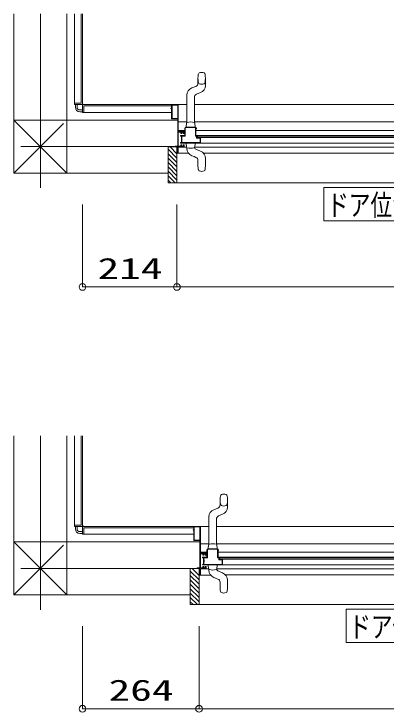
# Model space of a CAD drawing. Units: millimetres on the paper. Extents: x -305 to 305, y -152 to 152.
# Drawn here: x -66.8 to -33.1, y -71.8 to -8.7 of the extents above; entities that cross this region are included whole.
import ezdxf
from ezdxf.enums import TextEntityAlignment as Align

# ---------------------------------------------------------------- set-up
doc = ezdxf.new("R2010")
doc.units = ezdxf.units.MM
doc.linetypes.add('LONG_CHAIN', pattern=[21, 18, -1, 1, -1])
doc.layers.add('0-0_0', color=7, linetype='Continuous', lineweight=9)
doc.layers.add('0-1_VIEW0001', color=7, linetype='Continuous', lineweight=9)
doc.styles.add('ＭＳ ゴシック', font='')
doc.styles.get('ＭＳ ゴシック').set_extended_font_data('MS Gothic')

# ---------------------------------------------------------------- blocks, each defined once
blk = doc.blocks.new('_ORIGIN')
at = {"layer": '0-0_0'}
blk.add_line((0, 0), (-1, 0), dxfattribs=at)
blk.add_circle((0, 0), 0.5, dxfattribs=at)

msp = doc.modelspace()

# ---------------------------------------------------------------- linework, layer by layer
at = {"layer": '0-1_VIEW0001'}
for p, q in [((-66.816, -8.693), (-66.816, -23.093)), ((-62.016, -8.693), (-62.016, -23.094)), ((-61.336, -8.693), (-61.336, -16.894)), ((-60.736, -8.693), (-60.736, -16.774)), ((-60.616, -8.693), (-60.616, -16.874)), ((-60.616, -8.693), (-60.616, -16.775)), ((-50.157, -14.515), (-50.157, -14.964)), ((-49.477, -14.515), (-49.477, -15.154)), ((-50.714, -15.388), (-50.346, -15.243)), ((-51.157, -18.518), (-51.157, -16.039)), ((-50.477, -18.519), (-50.477, -16.23)), ((-50.287, -15.951), (-49.919, -15.805)), ((-60.736, -16.774), (-61.336, -16.774)), ((-60.636, -16.894), (-61.336, -16.894)), ((-61.256, -17.135), (-61.256, -16.894)), ((-61.096, -17.135), (-61.096, -16.894)), ((-60.616, -16.914), (-60.616, -17.614)), ((-60.596, -16.894), (-51.157, -16.894)), ((-51.157, -16.894), (-60.497, -16.894)), ((-60.496, -17.014), (-52.536, -17.014)), ((-60.496, -17.014), (-60.496, -17.614)), ((-52.536, -17.214), (-52.536, -16.894)), ((-52.536, -16.894), (-51.936, -16.894)), ((-52.5, -18.138), (-52.5, -16.93)), ((-52.5, -16.93), (-51.976, -16.93)), ((-51.976, -16.93), (-51.976, -18.138)), ((-51.936, -16.894), (-51.936, -19.334)), ((-51.916, -16.894), (-51.157, -16.894)), ((-50.477, -16.894), (-10.576, -16.894)), ((-10.616, -16.894), (-50.477, -16.894)), ((-21.316, -16.894), (-50.477, -16.894)), ((-60.856, -17.374), (-60.616, -17.374)), ((-60.856, -17.534), (-60.616, -17.534)), ((-60.616, -17.614), (-52.536, -17.614)), ((-52.536, -17.246), (-52.596, -17.246)), ((-62.016, -23.094), (-66.817, -18.293)), ((-51.98, -18.293), (-66.817, -18.293)), ((-51.976, -18.138), (-52.5, -18.138)), ((-51.98, -18.174), (-51.98, -20.662)), ((-62.316, -18.594), (-66.816, -23.094)), ((-51.157, -18.463), (-51.916, -18.463)), ((-51.215, -18.935), (-51.217, -18.935)), ((-51.215, -18.935), (-51.216, -18.935)), ((-51.216, -18.935), (-50.416, -18.935)), ((-21.696, -18.463), (-50.477, -18.463)), ((-50.417, -18.875), (-50.431, -18.597)), ((-50.417, -18.935), (-50.418, -18.935)), ((-50.416, -18.935), (-50.418, -18.935)), ((-50.417, -18.875), (-50.417, -18.935)), ((-50.417, -18.935), (-50.417, -18.875)), ((-51.336, -19.223), (-51.936, -19.223)), ((-51.936, -19.334), (-51.416, -19.334)), ((-51.936, -19.374), (-51.936, -20.654)), ((-51.716, -19.374), (-51.936, -19.374)), ((-51.716, -19.494), (-51.716, -19.374)), ((-51.62, -19.494), (-51.716, -19.494)), ((-51.452, -19.374), (-51.68, -19.374)), ((-51.68, -19.374), (-51.68, -19.454)), ((-51.68, -19.454), (-51.62, -19.454)), ((-51.62, -19.454), (-51.62, -19.494)), ((-51.5, -19.494), (-51.5, -19.454)), ((-51.5, -19.454), (-51.452, -19.454)), ((-51.416, -19.494), (-51.5, -19.494)), ((-51.452, -19.454), (-51.452, -19.374)), ((-51.416, -19.334), (-51.416, -19.494)), ((-51.336, -19.695), (-51.336, -19.055)), ((-51.3, -19.735), (-51.3, -19.055)), ((-51.216, -18.971), (-50.456, -18.971)), ((-50.372, -19.055), (-50.372, -19.695)), ((-50.336, -19.087), (-50.336, -19.695)), ((-20.616, -19.223), (-50.336, -19.223)), ((-50.308, -19.075), (-50.324, -19.075)), ((-50.296, -19.055), (-50.296, -19.063)), ((-51.656, -19.735), (-51.728, -19.735)), ((-51.704, -19.695), (-51.336, -19.695)), ((-51.656, -20.335), (-51.656, -19.735)), ((-51.656, -20.243), (-51.656, -19.827)), ((-51.624, -19.735), (-51.3, -19.735)), ((-51.624, -19.935), (-51.624, -19.735)), ((-51.604, -19.955), (-51.624, -19.935)), ((-51.624, -20.135), (-51.604, -20.115)), ((-51.624, -20.335), (-51.624, -20.135)), ((-51.604, -20.115), (-51.604, -19.955)), ((-50.336, -19.695), (-21.305, -19.695)), ((-50.332, -19.735), (-50.276, -19.735)), ((-50.276, -19.735), (-50.276, -19.919)), ((-50.276, -19.919), (-50.09, -19.919)), ((-20.992, -19.738), (-50.24, -19.738)), ((-50.24, -19.738), (-50.24, -19.883)), ((-50.24, -19.883), (-50.088, -19.883)), ((-50.2, -19.858), (-50.2, -19.738)), ((-50.2, -19.858), (-21.304, -19.858)), ((-50.085, -19.919), (-50.054, -19.932)), ((-50.073, -19.885), (-50.042, -19.898)), ((-50.04, -19.935), (-49.968, -19.935)), ((-50.038, -19.899), (-49.98, -19.899)), ((-49.968, -19.935), (-49.968, -20.335)), ((-49.96, -19.879), (-49.96, -19.875)), ((-49.952, -19.867), (-49.952, -19.867)), ((-49.945, -19.868), (-49.934, -19.875)), ((-49.929, -19.883), (-49.929, -20.375)), ((-52.856, -20.717), (-52.056, -20.717)), ((-52.856, -20.717), (-52.856, -23.977)), ((-52.057, -21.341), (-52.681, -20.717)), ((-52.216, -20.694), (-52.216, -20.662)), ((-52.216, -20.662), (-51.98, -20.662)), ((-51.976, -20.694), (-52.216, -20.694)), ((-52.056, -20.717), (-52.056, -23.977)), ((-51.976, -21.254), (-51.976, -20.694)), ((-51.936, -20.654), (-51.716, -20.654)), ((-51.936, -21.296), (-51.936, -20.694)), ((-51.416, -20.694), (-51.936, -20.694)), ((-51.199, -20.731), (-51.936, -20.731)), ((-51.728, -20.335), (-51.656, -20.335)), ((-51.716, -20.534), (-51.62, -20.534)), ((-51.716, -20.654), (-51.716, -20.534)), ((-21.305, -20.375), (-51.704, -20.375)), ((-51.62, -20.574), (-51.68, -20.574)), ((-51.68, -20.574), (-51.68, -20.654)), ((-51.68, -20.654), (-51.452, -20.654)), ((-49.968, -20.335), (-51.624, -20.335)), ((-51.62, -20.534), (-51.62, -20.574)), ((-51.5, -20.574), (-51.5, -20.534)), ((-51.452, -20.574), (-51.5, -20.574)), ((-51.452, -20.654), (-51.452, -20.574)), ((-51.217, -20.435), (-51.217, -20.375)), ((-51.216, -20.435), (-51.202, -20.712)), ((-51.157, -20.87), (-51.157, -20.791)), ((-50.504, -20.803), (-50.503, -20.803)), ((-50.504, -20.803), (-50.503, -20.803)), ((-50.434, -20.731), (8.964, -20.731)), ((-50.432, -20.712), (-50.431, -20.712)), ((-50.432, -20.712), (-50.431, -20.712)), ((-50.417, -20.435), (-50.431, -20.712)), ((-50.416, -20.375), (-50.416, -20.435)), ((-52.056, -21.738), (-52.856, -20.938)), ((-52.057, -22.137), (-52.856, -21.337)), ((-52.056, -21.254), (-51.976, -21.254)), ((-52.056, -21.282), (-52.056, -21.266)), ((-52.056, -21.296), (-51.012, -21.296)), ((-49.919, -21.104), (-50.287, -20.959)), ((-49.649, -21.295), (9.084, -21.295)), ((-52.057, -22.537), (-52.857, -21.737)), ((-50.157, -21.946), (-50.157, -22.395)), ((-49.477, -22.395), (-49.477, -21.755)), ((-52.057, -22.937), (-52.857, -22.137)), ((-52.057, -23.333), (-52.857, -22.533)), ((-52.856, -23.093), (-66.816, -23.093)), ((-52.056, -23.729), (-52.857, -22.929)), ((-52.205, -23.977), (-52.856, -23.325)), ((-52.601, -23.977), (-52.856, -23.721)), ((9.884, -23.977), (-52.856, -23.977)), ((-38.746, -27.395), (-38.746, -24.395)), ((-38.746, -24.395), (-14.746, -24.395)), ((-60.616, -25.934), (-60.616, -33.393)), ((-52.056, -25.934), (-52.056, -33.393)), ((-52.056, -25.934), (-52.056, -33.393)), ((-38.746, -27.395), (-14.746, -27.395)), ((-52.656, -33.393), (-60.016, -33.393)), ((8.484, -33.393), (-51.456, -33.393)), ((-66.817, -46.844), (-66.817, -61.244)), ((-62.017, -46.844), (-62.017, -61.244)), ((-61.337, -46.844), (-61.337, -55.045)), ((-60.737, -46.844), (-60.737, -54.925)), ((-60.617, -46.844), (-60.617, -55.025)), ((-60.617, -46.844), (-60.617, -54.926)), ((-48.157, -52.665), (-48.157, -53.114)), ((-47.477, -52.665), (-47.477, -53.305)), ((-48.714, -53.539), (-48.346, -53.393)), ((-49.157, -56.669), (-49.157, -54.19)), ((-48.287, -54.101), (-47.919, -53.955)), ((-60.737, -54.925), (-61.337, -54.925)), ((-48.477, -56.67), (-48.477, -54.38)), ((-60.637, -55.045), (-61.337, -55.045)), ((-61.257, -55.285), (-61.257, -55.045)), ((-61.097, -55.285), (-61.097, -55.045)), ((-60.857, -55.525), (-60.617, -55.525)), ((-60.617, -55.065), (-60.617, -55.765)), ((-60.597, -55.045), (-49.157, -55.045)), ((-49.157, -55.045), (-60.497, -55.045)), ((-60.497, -55.165), (-50.537, -55.165)), ((-60.497, -55.165), (-60.497, -55.765)), ((-50.537, -55.397), (-50.597, -55.397)), ((-50.537, -55.365), (-50.537, -55.045)), ((-50.537, -55.045), (-49.937, -55.045)), ((-50.501, -56.289), (-50.501, -55.081)), ((-50.501, -55.081), (-49.977, -55.081)), ((-49.977, -55.081), (-49.977, -56.289)), ((-49.937, -55.045), (-49.937, -57.485)), ((-49.917, -55.045), (-49.157, -55.045)), ((-48.477, -55.045), (-10.577, -55.045)), ((-10.617, -55.045), (-48.477, -55.045)), ((-19.317, -55.045), (-48.477, -55.045)), ((-60.857, -55.685), (-60.617, -55.685)), ((-60.617, -55.765), (-50.537, -55.765)), ((-62.017, -61.244), (-66.817, -56.444)), ((-49.981, -56.444), (-66.817, -56.444)), ((-62.317, -56.744), (-66.817, -61.244)), ((-49.977, -56.289), (-50.501, -56.289)), ((-49.981, -56.325), (-49.981, -58.813)), ((-49.157, -56.613), (-49.917, -56.613)), ((-19.697, -56.613), (-48.477, -56.613)), ((-48.417, -57.025), (-48.431, -56.747)), ((-49.337, -57.373), (-49.937, -57.373)), ((-49.337, -57.845), (-49.337, -57.205)), ((-49.301, -57.885), (-49.301, -57.205)), ((-49.215, -57.085), (-49.217, -57.085)), ((-49.217, -57.085), (-48.417, -57.085)), ((-49.217, -57.121), (-48.457, -57.121)), ((-49.215, -57.085), (-49.216, -57.085)), ((-48.417, -57.085), (-48.418, -57.085)), ((-48.416, -57.085), (-48.418, -57.085)), ((-48.417, -57.025), (-48.417, -57.085)), ((-48.417, -57.085), (-48.417, -57.025)), ((-48.373, -57.205), (-48.373, -57.845)), ((-48.337, -57.237), (-48.337, -57.845)), ((-18.617, -57.373), (-48.337, -57.373)), ((-48.309, -57.225), (-48.325, -57.225)), ((-48.297, -57.205), (-48.297, -57.213)), ((-49.937, -57.485), (-49.417, -57.485)), ((-49.937, -57.525), (-49.937, -58.805)), ((-49.717, -57.525), (-49.937, -57.525)), ((-49.657, -57.885), (-49.729, -57.885)), ((-49.717, -57.645), (-49.717, -57.525)), ((-49.621, -57.645), (-49.717, -57.645)), ((-49.705, -57.845), (-49.337, -57.845)), ((-49.453, -57.525), (-49.681, -57.525)), ((-49.681, -57.525), (-49.681, -57.605)), ((-49.681, -57.605), (-49.621, -57.605)), ((-49.657, -58.485), (-49.657, -57.885)), ((-49.657, -58.393), (-49.657, -57.977)), ((-49.625, -57.885), (-49.301, -57.885)), ((-49.625, -58.085), (-49.625, -57.885)), ((-49.605, -58.105), (-49.625, -58.085)), ((-49.621, -57.605), (-49.621, -57.645)), ((-49.501, -57.645), (-49.501, -57.605)), ((-49.501, -57.605), (-49.453, -57.605)), ((-49.417, -57.645), (-49.501, -57.645)), ((-49.453, -57.605), (-49.453, -57.525)), ((-49.417, -57.485), (-49.417, -57.645)), ((-48.337, -57.845), (-19.305, -57.845)), ((-48.333, -57.885), (-48.277, -57.885)), ((-48.277, -57.885), (-48.277, -58.069)), ((-48.277, -58.069), (-48.09, -58.069)), ((-18.993, -57.888), (-48.241, -57.888)), ((-48.241, -57.888), (-48.241, -58.033)), ((-48.241, -58.033), (-48.088, -58.033)), ((-48.201, -58.008), (-48.201, -57.888)), ((-48.201, -58.008), (-19.305, -58.008)), ((-48.085, -58.07), (-48.055, -58.082)), ((-48.073, -58.036), (-48.043, -58.048)), ((-48.04, -58.085), (-47.969, -58.085)), ((-48.038, -58.049), (-47.981, -58.049)), ((-47.969, -58.085), (-47.969, -58.485)), ((-47.961, -58.029), (-47.961, -58.025)), ((-47.953, -58.017), (-47.952, -58.017)), ((-47.946, -58.019), (-47.934, -58.026)), ((-47.929, -58.034), (-47.929, -58.525)), ((-49.729, -58.485), (-49.657, -58.485)), ((-49.717, -58.685), (-49.621, -58.685)), ((-49.717, -58.805), (-49.717, -58.685)), ((-19.305, -58.525), (-49.705, -58.525)), ((-49.621, -58.725), (-49.681, -58.725)), ((-49.681, -58.725), (-49.681, -58.805)), ((-49.625, -58.285), (-49.605, -58.265)), ((-49.625, -58.485), (-49.625, -58.285)), ((-47.969, -58.485), (-49.625, -58.485)), ((-49.621, -58.685), (-49.621, -58.725)), ((-49.605, -58.265), (-49.605, -58.105)), ((-49.501, -58.725), (-49.501, -58.685)), ((-49.453, -58.725), (-49.501, -58.725)), ((-49.453, -58.805), (-49.453, -58.725)), ((-49.217, -58.585), (-49.217, -58.525)), ((-49.216, -58.585), (-49.202, -58.863)), ((-48.417, -58.585), (-48.431, -58.863)), ((-48.416, -58.525), (-48.416, -58.585)), ((-50.857, -58.867), (-50.057, -58.867)), ((-50.857, -58.867), (-50.857, -62.127)), ((-50.057, -59.888), (-50.857, -59.088)), ((-50.057, -59.492), (-50.681, -58.867)), ((-50.217, -58.845), (-50.217, -58.813)), ((-50.217, -58.813), (-49.981, -58.813)), ((-49.977, -58.845), (-50.217, -58.845)), ((-50.057, -58.867), (-50.057, -62.127)), ((-49.977, -59.405), (-49.977, -58.845)), ((-49.937, -58.805), (-49.717, -58.805)), ((-49.937, -59.447), (-49.937, -58.845)), ((-49.417, -58.845), (-49.937, -58.845)), ((-49.199, -58.881), (-49.937, -58.881)), ((-49.681, -58.805), (-49.453, -58.805)), ((-49.157, -59.021), (-49.157, -58.942)), ((-48.504, -58.954), (-48.504, -58.954)), ((-48.504, -58.954), (-48.503, -58.954)), ((-48.434, -58.881), (10.963, -58.881)), ((-48.432, -58.863), (-48.431, -58.863)), ((-48.432, -58.863), (-48.431, -58.863)), ((-47.919, -59.255), (-48.287, -59.109)), ((-50.057, -60.288), (-50.857, -59.488)), ((-50.057, -60.688), (-50.857, -59.888)), ((-50.057, -59.405), (-49.977, -59.405)), ((-50.057, -59.433), (-50.057, -59.417)), ((-50.057, -59.447), (-49.012, -59.447)), ((-47.65, -59.445), (11.083, -59.445)), ((-47.477, -60.545), (-47.477, -59.906)), ((-50.057, -61.088), (-50.857, -60.288)), ((-48.157, -60.096), (-48.157, -60.545)), ((-50.857, -61.244), (-66.817, -61.244)), ((-50.057, -61.484), (-50.857, -60.684)), ((-50.057, -61.88), (-50.857, -61.08)), ((-50.205, -62.127), (-50.857, -61.476)), ((-50.601, -62.127), (-50.857, -61.872)), ((11.883, -62.127), (-50.857, -62.127)), ((-36.746, -65.546), (-36.746, -62.546)), ((-36.746, -62.546), (-12.746, -62.546)), ((-60.617, -64.085), (-60.617, -71.544)), ((-50.057, -64.085), (-50.057, -71.544)), ((-50.057, -64.085), (-50.057, -71.544)), ((-36.746, -65.546), (-12.746, -65.546)), ((-50.657, -71.544), (-60.017, -71.544)), ((10.483, -71.544), (-49.457, -71.544))]:
    msp.add_line(p, q, dxfattribs=at)
at = {"layer": '0-1_VIEW0001', "linetype": 'LONG_CHAIN'}
for p, q in [((-64.416, -8.693), (-64.416, -24.436)), ((-52.216, -20.693), (-66.188, -20.693)), ((-64.417, -46.844), (-64.417, -62.587)), ((-50.217, -58.844), (-66.188, -58.844))]:
    msp.add_line(p, q, dxfattribs=at)
at = {"layer": '0-1_VIEW0001'}
for points in [[(-52.596, -17.246), (-52.596, -17.214), (-52.536, -17.214)], [(-51.98, -18.174), (-52.536, -18.174), (-52.536, -17.246)], [(-51.336, -19.055), (-51.301, -18.97), (-51.216, -18.935)], [(-51.217, -18.935), (-51.217, -18.875), (-51.202, -18.597)], [(-50.416, -18.935), (-50.331, -18.97), (-50.296, -19.055)], [(-51.3, -19.055), (-51.276, -18.995), (-51.216, -18.971)], [(-50.456, -18.971), (-50.397, -18.995), (-50.372, -19.055)], [(-50.324, -19.075), (-50.333, -19.078), (-50.336, -19.087)], [(-50.296, -19.063), (-50.3, -19.071), (-50.308, -19.075)], [(-51.728, -19.735), (-51.734, -19.732), (-51.736, -19.727), (-51.727, -19.704), (-51.704, -19.695)], [(-50.372, -19.695), (-50.361, -19.723), (-50.332, -19.735)], [(-50.09, -19.919), (-50.087, -19.919), (-50.085, -19.919)], [(-50.088, -19.883), (-50.08, -19.883), (-50.073, -19.885)], [(-50.054, -19.932), (-50.047, -19.934), (-50.04, -19.935)], [(-50.042, -19.898), (-50.04, -19.898), (-50.038, -19.899)], [(-49.98, -19.899), (-49.966, -19.893), (-49.96, -19.879)], [(-49.96, -19.875), (-49.958, -19.869), (-49.952, -19.867)], [(-49.952, -19.867), (-49.948, -19.867), (-49.945, -19.868)], [(-49.934, -19.875), (-49.93, -19.88), (-49.929, -19.883)], [(-51.704, -20.375), (-51.727, -20.365), (-51.736, -20.343), (-51.734, -20.337), (-51.728, -20.335)], [(-51.5, -20.534), (-51.416, -20.534), (-51.416, -20.694)], [(-50.346, -21.667), (-50.508, -21.602), (-50.714, -21.521)], [(-50.597, -55.397), (-50.597, -55.365), (-50.537, -55.365)], [(-49.981, -56.325), (-50.537, -56.325), (-50.537, -55.397)], [(-49.217, -57.085), (-49.217, -57.025), (-49.202, -56.747)], [(-49.337, -57.205), (-49.301, -57.12), (-49.217, -57.085)], [(-49.301, -57.205), (-49.276, -57.146), (-49.217, -57.121)], [(-48.457, -57.121), (-48.397, -57.146), (-48.373, -57.205)], [(-48.417, -57.085), (-48.332, -57.12), (-48.297, -57.205)], [(-48.325, -57.225), (-48.333, -57.229), (-48.337, -57.237)], [(-48.297, -57.213), (-48.3, -57.222), (-48.309, -57.225)], [(-49.729, -57.885), (-49.734, -57.883), (-49.737, -57.877), (-49.727, -57.855), (-49.705, -57.845)], [(-48.373, -57.845), (-48.361, -57.873), (-48.333, -57.885)], [(-48.09, -58.069), (-48.087, -58.069), (-48.085, -58.07)], [(-48.088, -58.033), (-48.081, -58.034), (-48.073, -58.036)], [(-48.055, -58.082), (-48.047, -58.084), (-48.04, -58.085)], [(-48.043, -58.048), (-48.04, -58.049), (-48.038, -58.049)], [(-47.981, -58.049), (-47.966, -58.043), (-47.961, -58.029)], [(-47.961, -58.025), (-47.958, -58.02), (-47.953, -58.017)], [(-47.952, -58.017), (-47.949, -58.018), (-47.946, -58.019)], [(-47.934, -58.026), (-47.93, -58.03), (-47.929, -58.034)], [(-49.705, -58.525), (-49.727, -58.516), (-49.737, -58.493), (-49.734, -58.488), (-49.729, -58.485)], [(-49.501, -58.685), (-49.417, -58.685), (-49.417, -58.845)], [(-48.346, -59.817), (-48.508, -59.753), (-48.714, -59.671)]]:
    msp.add_lwpolyline(points, dxfattribs=at)
for centre, radius, start, end in [((-48.231, -14.515), 1.926, 168.65878, 191.34122), ((-49.962, -14.167), 0.16, 115.33998, 168.65878), ((-49.817, -14.475), 0.5, 64.66002, 115.33998), ((-49.671, -14.167), 0.16, 11.34122, 64.66002), ((-51.403, -14.515), 1.926, 348.65878, 11.34122), ((-50.457, -14.964), 0.3, 291.60357, 0), ((-49.962, -14.862), 0.16, 191.34122, 244.66002), ((-49.817, -14.555), 0.5, 244.66002, 295.33998), ((-50.177, -15.154), 0.7, 291.60357, 0), ((-49.671, -14.862), 0.16, 295.33998, 348.65878), ((-50.457, -16.039), 0.7, 111.60357, 180), ((-50.177, -16.23), 0.3, 111.60357, 180), ((-60.636, -16.874), 0.02, 270, 0), ((-60.496, -16.774), 0.12, 180, 270), ((-60.596, -16.914), 0.02, 90, 180), ((-60.856, -17.134), 0.4, 180, 270), ((-60.856, -17.134), 0.24, 180, 270), ((-51.102, -18.602), 0.1, 103.6794, 176.99899), ((-50.817, -19.599), 1.137, 73.79632, 105.78166), ((-50.531, -18.602), 0.1, 3.00101, 71.54323), ((-51.102, -20.707), 0.1, 183.00109, 256.47901), ((-50.816, -19.71), 1.137, 254.23039, 285.9811), ((-50.531, -20.707), 0.1, 285.94281, 356.99899), ((-50.177, -20.68), 0.3, 199.06335, 248.39644), ((-50.457, -20.87), 0.7, 180, 248.39644), ((-50.177, -21.755), 0.7, 0, 68.39644), ((-50.457, -21.946), 0.3, 0, 68.39644), ((-48.231, -22.395), 1.926, 180, 191.34122), ((-51.403, -22.395), 1.926, 348.65878, 0), ((-49.962, -22.742), 0.16, 191.34122, 244.66002), ((-49.817, -22.435), 0.5, 244.66002, 295.33998), ((-49.671, -22.742), 0.16, 295.33998, 348.65878), ((-46.231, -52.665), 1.926, 168.65878, 191.34122), ((-47.962, -52.318), 0.16, 115.33998, 168.65878), ((-47.817, -52.625), 0.5, 64.66002, 115.33998), ((-47.671, -52.318), 0.16, 11.34122, 64.66002), ((-49.403, -52.665), 1.926, 348.65878, 11.34122), ((-47.962, -53.012), 0.16, 191.34122, 244.66002), ((-47.671, -53.012), 0.16, 295.33998, 348.65878), ((-48.457, -54.19), 0.7, 111.60357, 180), ((-48.457, -53.114), 0.3, 291.60357, 0), ((-47.817, -52.705), 0.5, 244.66002, 295.33998), ((-48.177, -53.305), 0.7, 291.60357, 0), ((-48.177, -54.38), 0.3, 111.60357, 180), ((-60.497, -54.925), 0.12, 180, 270), ((-60.857, -55.285), 0.4, 180, 270), ((-60.857, -55.285), 0.24, 180, 270), ((-60.637, -55.025), 0.02, 270, 0), ((-60.597, -55.065), 0.02, 90, 180), ((-49.102, -56.753), 0.1, 103.6794, 176.99899), ((-48.817, -57.75), 1.137, 73.79632, 105.78166), ((-48.531, -56.753), 0.1, 3.00101, 71.54323), ((-49.102, -58.858), 0.1, 183.00109, 256.47901), ((-48.457, -59.021), 0.7, 180, 248.39644), ((-48.817, -57.861), 1.137, 254.23039, 285.9811), ((-48.531, -58.858), 0.1, 285.94281, 356.99899), ((-48.177, -58.83), 0.3, 199.06335, 248.39644), ((-48.177, -59.906), 0.7, 0, 68.39644), ((-48.457, -60.096), 0.3, 0, 68.39644), ((-46.231, -60.545), 1.926, 180, 191.34122), ((-49.403, -60.545), 1.926, 348.65878, 0), ((-47.962, -60.892), 0.16, 191.34122, 244.66002), ((-47.817, -60.585), 0.5, 244.66002, 295.33998), ((-47.671, -60.892), 0.16, 295.33998, 348.65878)]:
    msp.add_arc(centre, radius, start, end, dxfattribs=at)

# ---------------------------------------------------------------- block references
at = {"layer": '0-1_VIEW0001', "xscale": 0.6, "yscale": 0.6, "rotation": 180}
for p in [(-60.616, -33.393), (-52.056, -33.393), (-60.617, -71.544), (-50.057, -71.544)]:
    msp.add_blockref('_ORIGIN', p, dxfattribs=at)
at = {"layer": '0-1_VIEW0001', "xscale": 0.6, "yscale": 0.6}
for p in [(-52.056, -33.393), (-50.057, -71.544)]:
    msp.add_blockref('_ORIGIN', p, dxfattribs=at)

# ---------------------------------------------------------------- texts
at = {"layer": '0-1_VIEW0001', "style": 'ＭＳ ゴシック'}
for s, width, p in [('ドア位置ＡＬ\u3000２００移動\u3000Ｗ８００', 0.75, (-38.46, -27.514)), ('214', 1.5, (-59.245, -33.255)), ('ドア位置ＡＬ\u3000２５０移動\u3000Ｗ８００', 0.75, (-36.461, -65.665)), ('264', 1.5, (-58.246, -71.405))]:
    msp.add_text(s, height=1.921, dxfattribs=dict(at, width=width)).set_placement(p, align=Align.BOTTOM_LEFT)

doc.saveas('drawing.dxf')
